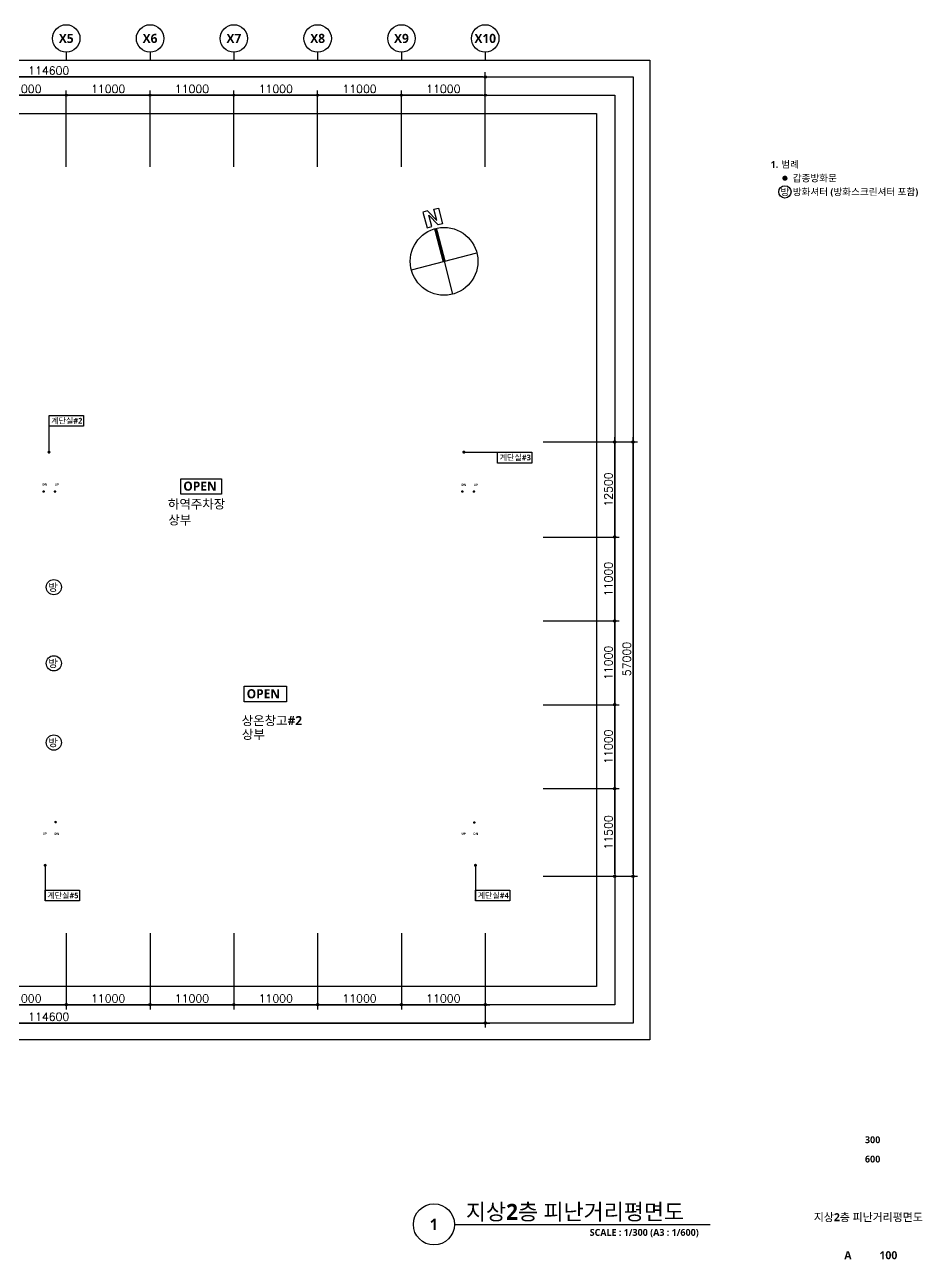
# Model space of a CAD drawing. Header units: millimetres. Extents: x 7833 to 190005487, y 7641 to 455456909.
# Drawn here: x 877925 to 995756, y 7641 to 169666 of the extents above; entities that cross this region are included whole.
import ezdxf
from ezdxf.enums import TextEntityAlignment as Align

# ---------------------------------------------------------------- set-up
doc = ezdxf.new("R2010")
doc.units = ezdxf.units.MM
doc.header["$LTSCALE"] = 200
doc.header["$MEASUREMENT"] = 0
doc.header["$PDSIZE"] = -10
doc.layers.get('0').update_dxf_attribs({"linetype": 'CONTINUOUS'})
doc.layers.get('Defpoints').update_dxf_attribs({"color": 153, "linetype": 'CONTINUOUS'})
for name, color, linetype in [('A-ANNO-TEXT2', 3, 'CONTINUOUS'), ('A-ANNO-TITL', 7, 'CONTINUOUS'), ('AA-XXXX-TXT1', 2, 'CONTINUOUS'), ('X-SEC-종$0$A-ST-AXIS-BUB', 7, 'CONTINUOUS')]:
    doc.layers.add(name, color=color, linetype=linetype)
doc.layers.add('Defpoint', color=161, linetype='CONTINUOUS', plot=False)
doc.styles.add('SH_대대리576', font='')
doc.styles.get("Standard").update_dxf_attribs({"font": 'SIMPLEX.shx'})
doc.styles.get('SH_대대리576').set_extended_font_data('NanumGothic', bold=True)
doc.dimstyles.new('SHP 600', dxfattribs={"dimscale": 300, "dimtxt": 3.5, "dimasz": 1, "dimexe": 2, "dimexo": 2, "dimgap": 1, "dimtad": 1, "dimdec": 0, "dimzin": 0, "dimdsep": 46, "dimtxsty": 'Standard', "dimblk": 'DIMDOT', "dimcen": 0.09, "dimclrt": 3, "dimadec": 0, "dimazin": 1, "dimtfac": 1, "dimtdec": 0, "dimtix": 1, "dimtmove": 2, "dimatfit": 0, "dimldrblk": 'DIMDOT', "dimfxl": 1, "dimtolj": 1, "dimtzin": 0, "dimarcsym": 0})

# ---------------------------------------------------------------- blocks, each defined once
blk = doc.blocks.new('DIMDOT')
at = {"color": 0}
blk.add_line((-2, 0), (2, 0), dxfattribs=at)
for radius in [0.5, 0.25]:
    blk.add_circle((0, 0), radius, dxfattribs=at)
blk = doc.blocks.new('*D1787')
at = {"color": 0, "lineweight": -2}
for p, q in [((823782, 151016), (823782, 163416)), ((938082, 162816), (824082, 162816)), ((938382, 151016), (938382, 163416))]:
    blk.add_line(p, q, dxfattribs=at)
at = {"layer": 'Defpoints', "color": 0}
for p in [(823782, 162816), (823782, 150416), (938382, 150416)]:
    blk.add_point(p, dxfattribs=at)
at = {"color": 0, "linetype": 'ByBlock', "lineweight": -2, "xscale": 300, "yscale": 300, "zscale": 300, "rotation": 180}
blk.add_blockref('DIMDOT', (823782, 162816), dxfattribs=at)
at = {"color": 0, "linetype": 'ByBlock', "lineweight": -2, "xscale": 300, "yscale": 300, "zscale": 300}
blk.add_blockref('DIMDOT', (938382, 162816), dxfattribs=at)
at = {"color": 3, "insert": (881082, 163642), "char_height": 1050, "attachment_point": 5}
blk.add_mtext('\\A1;114600', dxfattribs=at)
blk = doc.blocks.new('*D1791')
at = {"color": 0, "lineweight": -2}
for p, q in [((872382, 151016), (872382, 161016)), ((883082, 160416), (872682, 160416)), ((883382, 151016), (883382, 161016))]:
    blk.add_line(p, q, dxfattribs=at)
at = {"layer": 'Defpoints', "color": 0}
for p in [(872382, 160416), (872382, 150416), (883382, 150416)]:
    blk.add_point(p, dxfattribs=at)
at = {"color": 0, "linetype": 'ByBlock', "lineweight": -2, "xscale": 300, "yscale": 300, "zscale": 300, "rotation": 180}
blk.add_blockref('DIMDOT', (872382, 160416), dxfattribs=at)
at = {"color": 0, "linetype": 'ByBlock', "lineweight": -2, "xscale": 300, "yscale": 300, "zscale": 300}
blk.add_blockref('DIMDOT', (883382, 160416), dxfattribs=at)
at = {"color": 3, "insert": (877882, 161242), "char_height": 1050, "attachment_point": 5}
blk.add_mtext('\\A1;11000', dxfattribs=at)
blk = doc.blocks.new('*D1792')
at = {"color": 0, "lineweight": -2}
for p, q in [((883382, 151016), (883382, 161016)), ((894082, 160416), (883682, 160416)), ((894382, 151016), (894382, 161016))]:
    blk.add_line(p, q, dxfattribs=at)
at = {"layer": 'Defpoints', "color": 0}
for p in [(883382, 160416), (883382, 150416), (894382, 150416)]:
    blk.add_point(p, dxfattribs=at)
at = {"color": 0, "linetype": 'ByBlock', "lineweight": -2, "xscale": 300, "yscale": 300, "zscale": 300, "rotation": 180}
blk.add_blockref('DIMDOT', (883382, 160416), dxfattribs=at)
at = {"color": 0, "linetype": 'ByBlock', "lineweight": -2, "xscale": 300, "yscale": 300, "zscale": 300}
blk.add_blockref('DIMDOT', (894382, 160416), dxfattribs=at)
at = {"color": 3, "insert": (888882, 161242), "char_height": 1050, "attachment_point": 5}
blk.add_mtext('\\A1;11000', dxfattribs=at)
blk = doc.blocks.new('*D1793')
at = {"color": 0, "lineweight": -2}
for p, q in [((894382, 151016), (894382, 161016)), ((905082, 160416), (894682, 160416)), ((905382, 151016), (905382, 161016))]:
    blk.add_line(p, q, dxfattribs=at)
at = {"layer": 'Defpoints', "color": 0}
for p in [(894382, 160416), (894382, 150416), (905382, 150416)]:
    blk.add_point(p, dxfattribs=at)
at = {"color": 0, "linetype": 'ByBlock', "lineweight": -2, "xscale": 300, "yscale": 300, "zscale": 300, "rotation": 180}
blk.add_blockref('DIMDOT', (894382, 160416), dxfattribs=at)
at = {"color": 0, "linetype": 'ByBlock', "lineweight": -2, "xscale": 300, "yscale": 300, "zscale": 300}
blk.add_blockref('DIMDOT', (905382, 160416), dxfattribs=at)
at = {"color": 3, "insert": (899882, 161242), "char_height": 1050, "attachment_point": 5}
blk.add_mtext('\\A1;11000', dxfattribs=at)
blk = doc.blocks.new('*D1794')
at = {"color": 0, "lineweight": -2}
for p, q in [((905382, 151016), (905382, 161016)), ((916082, 160416), (905682, 160416)), ((916382, 151016), (916382, 161016))]:
    blk.add_line(p, q, dxfattribs=at)
at = {"layer": 'Defpoints', "color": 0}
for p in [(905382, 160416), (905382, 150416), (916382, 150416)]:
    blk.add_point(p, dxfattribs=at)
at = {"color": 0, "linetype": 'ByBlock', "lineweight": -2, "xscale": 300, "yscale": 300, "zscale": 300, "rotation": 180}
blk.add_blockref('DIMDOT', (905382, 160416), dxfattribs=at)
at = {"color": 0, "linetype": 'ByBlock', "lineweight": -2, "xscale": 300, "yscale": 300, "zscale": 300}
blk.add_blockref('DIMDOT', (916382, 160416), dxfattribs=at)
at = {"color": 3, "insert": (910882, 161242), "char_height": 1050, "attachment_point": 5}
blk.add_mtext('\\A1;11000', dxfattribs=at)
blk = doc.blocks.new('*D1795')
at = {"color": 0, "lineweight": -2}
for p, q in [((916382, 151016), (916382, 161016)), ((927082, 160416), (916682, 160416)), ((927382, 151016), (927382, 161016))]:
    blk.add_line(p, q, dxfattribs=at)
at = {"layer": 'Defpoints', "color": 0}
for p in [(916382, 160416), (916382, 150416), (927382, 150416)]:
    blk.add_point(p, dxfattribs=at)
at = {"color": 0, "linetype": 'ByBlock', "lineweight": -2, "xscale": 300, "yscale": 300, "zscale": 300, "rotation": 180}
blk.add_blockref('DIMDOT', (916382, 160416), dxfattribs=at)
at = {"color": 0, "linetype": 'ByBlock', "lineweight": -2, "xscale": 300, "yscale": 300, "zscale": 300}
blk.add_blockref('DIMDOT', (927382, 160416), dxfattribs=at)
at = {"color": 3, "insert": (921882, 161242), "char_height": 1050, "attachment_point": 5}
blk.add_mtext('\\A1;11000', dxfattribs=at)
blk = doc.blocks.new('*D1796')
at = {"color": 0, "lineweight": -2}
for p, q in [((927382, 151016), (927382, 161016)), ((938082, 160416), (927682, 160416)), ((938382, 151016), (938382, 161016))]:
    blk.add_line(p, q, dxfattribs=at)
at = {"layer": 'Defpoints', "color": 0}
for p in [(927382, 160416), (927382, 150416), (938382, 150416)]:
    blk.add_point(p, dxfattribs=at)
at = {"color": 0, "linetype": 'ByBlock', "lineweight": -2, "xscale": 300, "yscale": 300, "zscale": 300, "rotation": 180}
blk.add_blockref('DIMDOT', (927382, 160416), dxfattribs=at)
at = {"color": 0, "linetype": 'ByBlock', "lineweight": -2, "xscale": 300, "yscale": 300, "zscale": 300}
blk.add_blockref('DIMDOT', (938382, 160416), dxfattribs=at)
at = {"color": 3, "insert": (932882, 161242), "char_height": 1050, "attachment_point": 5}
blk.add_mtext('\\A1;11000', dxfattribs=at)
blk = doc.blocks.new('X-SEC-종$0$A-ST-AXIS-BUB-1')
at = {"layer": 'X-SEC-종$0$A-ST-AXIS-BUB'}
blk.add_line((0, 350), (0, 0), dxfattribs=at)
blk.add_circle((0, 950), 600, dxfattribs=at)
blk = doc.blocks.new('dr-sy-018-D-M')
for p, q in [((-1, 16.4), (-2.5, 16.4)), ((-2.5, 16.4), (-2.5, 11.4)), ((-1, 16.4), (1, 12.8)), ((1, 12.8), (1, 16.4)), ((1, 16.4), (2.5, 16.4)), ((2.5, 16.4), (2.5, 11.4)), ((-1, 15.09), (1.05, 11.4)), ((-1, 11.4), (-1, 15.09)), ((-2.5, 11.4), (-1, 11.4)), ((2.5, 11.4), (1.05, 11.4)), ((-10.5, 0), (10.5, 0)), ((0, 0), (0, -10.5))]:
    blk.add_line(p, q)
at = {"const_width": 1}
blk.add_lwpolyline([(0, 10.5), (0, 0)], dxfattribs=at)
blk.add_circle((0, 0), 10.5)
blk = doc.blocks.new('*D2010')
at = {"color": 0, "lineweight": -2}
for p, q in [((945982, 114916), (955982, 114916)), ((955382, 102716), (955382, 114616)), ((945982, 102416), (955982, 102416))]:
    blk.add_line(p, q, dxfattribs=at)
at = {"layer": 'Defpoints', "color": 0}
for p in [(945382, 114916), (955382, 114916), (945382, 102416)]:
    blk.add_point(p, dxfattribs=at)
at = {"color": 0, "linetype": 'ByBlock', "lineweight": -2, "xscale": 300, "yscale": 300, "zscale": 300}
for p, rotation in [((955382, 114916), 90), ((955382, 102416), 270)]:
    blk.add_blockref('DIMDOT', p, dxfattribs=dict(at, rotation=rotation))
at = {"color": 3, "insert": (954556, 108666), "char_height": 1050, "attachment_point": 5, "rotation": 90}
blk.add_mtext('\\A1;12500', dxfattribs=at)
blk = doc.blocks.new('*D2011')
at = {"color": 0, "lineweight": -2}
for p, q in [((945982, 102416), (955982, 102416)), ((955382, 91716), (955382, 102116)), ((945982, 91416), (955982, 91416))]:
    blk.add_line(p, q, dxfattribs=at)
at = {"layer": 'Defpoints', "color": 0}
for p in [(945382, 102416), (955382, 102416), (945382, 91416)]:
    blk.add_point(p, dxfattribs=at)
at = {"color": 0, "linetype": 'ByBlock', "lineweight": -2, "xscale": 300, "yscale": 300, "zscale": 300}
for p, rotation in [((955382, 102416), 90), ((955382, 91416), 270)]:
    blk.add_blockref('DIMDOT', p, dxfattribs=dict(at, rotation=rotation))
at = {"color": 3, "insert": (954556, 96916), "char_height": 1050, "attachment_point": 5, "rotation": 90}
blk.add_mtext('\\A1;11000', dxfattribs=at)
blk = doc.blocks.new('*D2012')
at = {"color": 0, "lineweight": -2}
for p, q in [((945982, 91416), (955982, 91416)), ((955382, 80716), (955382, 91116)), ((945982, 80416), (955982, 80416))]:
    blk.add_line(p, q, dxfattribs=at)
at = {"layer": 'Defpoints', "color": 0}
for p in [(945382, 91416), (955382, 91416), (945382, 80416)]:
    blk.add_point(p, dxfattribs=at)
at = {"color": 0, "linetype": 'ByBlock', "lineweight": -2, "xscale": 300, "yscale": 300, "zscale": 300}
for p, rotation in [((955382, 91416), 90), ((955382, 80416), 270)]:
    blk.add_blockref('DIMDOT', p, dxfattribs=dict(at, rotation=rotation))
at = {"color": 3, "insert": (954556, 85916), "char_height": 1050, "attachment_point": 5, "rotation": 90}
blk.add_mtext('\\A1;11000', dxfattribs=at)
blk = doc.blocks.new('*D2013')
at = {"color": 0, "lineweight": -2}
for p, q in [((945982, 80416), (955982, 80416)), ((955382, 69716), (955382, 80116)), ((945982, 69416), (955982, 69416))]:
    blk.add_line(p, q, dxfattribs=at)
at = {"layer": 'Defpoints', "color": 0}
for p in [(945382, 80416), (955382, 80416), (945382, 69416)]:
    blk.add_point(p, dxfattribs=at)
at = {"color": 0, "linetype": 'ByBlock', "lineweight": -2, "xscale": 300, "yscale": 300, "zscale": 300}
for p, rotation in [((955382, 80416), 90), ((955382, 69416), 270)]:
    blk.add_blockref('DIMDOT', p, dxfattribs=dict(at, rotation=rotation))
at = {"color": 3, "insert": (954556, 74916), "char_height": 1050, "attachment_point": 5, "rotation": 90}
blk.add_mtext('\\A1;11000', dxfattribs=at)
blk = doc.blocks.new('*D2014')
at = {"color": 0, "lineweight": -2}
for p, q in [((945982, 69416), (955982, 69416)), ((955382, 58216), (955382, 69116)), ((945982, 57916), (955982, 57916))]:
    blk.add_line(p, q, dxfattribs=at)
at = {"layer": 'Defpoints', "color": 0}
for p in [(945382, 69416), (955382, 69416), (945382, 57916)]:
    blk.add_point(p, dxfattribs=at)
at = {"color": 0, "linetype": 'ByBlock', "lineweight": -2, "xscale": 300, "yscale": 300, "zscale": 300}
for p, rotation in [((955382, 69416), 90), ((955382, 57916), 270)]:
    blk.add_blockref('DIMDOT', p, dxfattribs=dict(at, rotation=rotation))
at = {"color": 3, "insert": (954556, 63666), "char_height": 1050, "attachment_point": 5, "rotation": 90}
blk.add_mtext('\\A1;11500', dxfattribs=at)
blk = doc.blocks.new('*D2015')
at = {"color": 0, "lineweight": -2}
for p, q in [((945982, 114916), (958382, 114916)), ((957782, 58216), (957782, 114616)), ((945982, 57916), (958382, 57916))]:
    blk.add_line(p, q, dxfattribs=at)
at = {"layer": 'Defpoints', "color": 0}
for p in [(945382, 114916), (957782, 114916), (945382, 57916)]:
    blk.add_point(p, dxfattribs=at)
at = {"color": 0, "linetype": 'ByBlock', "lineweight": -2, "xscale": 300, "yscale": 300, "zscale": 300}
for p, rotation in [((957782, 114916), 90), ((957782, 57916), 270)]:
    blk.add_blockref('DIMDOT', p, dxfattribs=dict(at, rotation=rotation))
at = {"color": 3, "insert": (956956, 86416), "char_height": 1050, "attachment_point": 5, "rotation": 90}
blk.add_mtext('\\A1;57000', dxfattribs=at)
blk = doc.blocks.new('*D2016')
at = {"color": 0, "lineweight": -2}
for p, q in [((927382, 50445), (927382, 40445)), ((938382, 50445), (938382, 40445)), ((927682, 41045), (938082, 41045))]:
    blk.add_line(p, q, dxfattribs=at)
at = {"layer": 'Defpoints', "color": 0}
for p in [(927382, 51045), (938382, 51045), (938382, 41045)]:
    blk.add_point(p, dxfattribs=at)
at = {"color": 0, "linetype": 'ByBlock', "lineweight": -2, "xscale": 300, "yscale": 300, "zscale": 300, "rotation": 180}
blk.add_blockref('DIMDOT', (927382, 41045), dxfattribs=at)
at = {"color": 0, "linetype": 'ByBlock', "lineweight": -2, "xscale": 300, "yscale": 300, "zscale": 300}
blk.add_blockref('DIMDOT', (938382, 41045), dxfattribs=at)
at = {"color": 3, "insert": (932882, 41871), "char_height": 1050, "attachment_point": 5}
blk.add_mtext('\\A1;11000', dxfattribs=at)
blk = doc.blocks.new('*D2017')
at = {"color": 0, "lineweight": -2}
for p, q in [((916382, 50445), (916382, 40445)), ((927382, 50445), (927382, 40445)), ((916682, 41045), (927082, 41045))]:
    blk.add_line(p, q, dxfattribs=at)
at = {"layer": 'Defpoints', "color": 0}
for p in [(916382, 51045), (927382, 51045), (927382, 41045)]:
    blk.add_point(p, dxfattribs=at)
at = {"color": 0, "linetype": 'ByBlock', "lineweight": -2, "xscale": 300, "yscale": 300, "zscale": 300, "rotation": 180}
blk.add_blockref('DIMDOT', (916382, 41045), dxfattribs=at)
at = {"color": 0, "linetype": 'ByBlock', "lineweight": -2, "xscale": 300, "yscale": 300, "zscale": 300}
blk.add_blockref('DIMDOT', (927382, 41045), dxfattribs=at)
at = {"color": 3, "insert": (921882, 41871), "char_height": 1050, "attachment_point": 5}
blk.add_mtext('\\A1;11000', dxfattribs=at)
blk = doc.blocks.new('*D2018')
at = {"color": 0, "lineweight": -2}
for p, q in [((905382, 50445), (905382, 40445)), ((916382, 50445), (916382, 40445)), ((905682, 41045), (916082, 41045))]:
    blk.add_line(p, q, dxfattribs=at)
at = {"layer": 'Defpoints', "color": 0}
for p in [(905382, 51045), (916382, 51045), (916382, 41045)]:
    blk.add_point(p, dxfattribs=at)
at = {"color": 0, "linetype": 'ByBlock', "lineweight": -2, "xscale": 300, "yscale": 300, "zscale": 300, "rotation": 180}
blk.add_blockref('DIMDOT', (905382, 41045), dxfattribs=at)
at = {"color": 0, "linetype": 'ByBlock', "lineweight": -2, "xscale": 300, "yscale": 300, "zscale": 300}
blk.add_blockref('DIMDOT', (916382, 41045), dxfattribs=at)
at = {"color": 3, "insert": (910882, 41871), "char_height": 1050, "attachment_point": 5}
blk.add_mtext('\\A1;11000', dxfattribs=at)
blk = doc.blocks.new('*D2019')
at = {"color": 0, "lineweight": -2}
for p, q in [((894382, 50445), (894382, 40445)), ((905382, 50445), (905382, 40445)), ((894682, 41045), (905082, 41045))]:
    blk.add_line(p, q, dxfattribs=at)
at = {"layer": 'Defpoints', "color": 0}
for p in [(894382, 51045), (905382, 51045), (905382, 41045)]:
    blk.add_point(p, dxfattribs=at)
at = {"color": 0, "linetype": 'ByBlock', "lineweight": -2, "xscale": 300, "yscale": 300, "zscale": 300, "rotation": 180}
blk.add_blockref('DIMDOT', (894382, 41045), dxfattribs=at)
at = {"color": 0, "linetype": 'ByBlock', "lineweight": -2, "xscale": 300, "yscale": 300, "zscale": 300}
blk.add_blockref('DIMDOT', (905382, 41045), dxfattribs=at)
at = {"color": 3, "insert": (899882, 41871), "char_height": 1050, "attachment_point": 5}
blk.add_mtext('\\A1;11000', dxfattribs=at)
blk = doc.blocks.new('*D2020')
at = {"color": 0, "lineweight": -2}
for p, q in [((883382, 50445), (883382, 40445)), ((894382, 50445), (894382, 40445)), ((883682, 41045), (894082, 41045))]:
    blk.add_line(p, q, dxfattribs=at)
at = {"layer": 'Defpoints', "color": 0}
for p in [(883382, 51045), (894382, 51045), (894382, 41045)]:
    blk.add_point(p, dxfattribs=at)
at = {"color": 0, "linetype": 'ByBlock', "lineweight": -2, "xscale": 300, "yscale": 300, "zscale": 300, "rotation": 180}
blk.add_blockref('DIMDOT', (883382, 41045), dxfattribs=at)
at = {"color": 0, "linetype": 'ByBlock', "lineweight": -2, "xscale": 300, "yscale": 300, "zscale": 300}
blk.add_blockref('DIMDOT', (894382, 41045), dxfattribs=at)
at = {"color": 3, "insert": (888882, 41871), "char_height": 1050, "attachment_point": 5}
blk.add_mtext('\\A1;11000', dxfattribs=at)
blk = doc.blocks.new('*D2021')
at = {"color": 0, "lineweight": -2}
for p, q in [((872382, 50445), (872382, 40445)), ((883382, 50445), (883382, 40445)), ((872682, 41045), (883082, 41045))]:
    blk.add_line(p, q, dxfattribs=at)
at = {"layer": 'Defpoints', "color": 0}
for p in [(872382, 51045), (883382, 51045), (883382, 41045)]:
    blk.add_point(p, dxfattribs=at)
at = {"color": 0, "linetype": 'ByBlock', "lineweight": -2, "xscale": 300, "yscale": 300, "zscale": 300, "rotation": 180}
blk.add_blockref('DIMDOT', (872382, 41045), dxfattribs=at)
at = {"color": 0, "linetype": 'ByBlock', "lineweight": -2, "xscale": 300, "yscale": 300, "zscale": 300}
blk.add_blockref('DIMDOT', (883382, 41045), dxfattribs=at)
at = {"color": 3, "insert": (877882, 41871), "char_height": 1050, "attachment_point": 5}
blk.add_mtext('\\A1;11000', dxfattribs=at)
blk = doc.blocks.new('*D2029')
at = {"color": 0, "lineweight": -2}
for p, q in [((823782, 50445), (823782, 38045)), ((938382, 50445), (938382, 38045)), ((824082, 38645), (938082, 38645))]:
    blk.add_line(p, q, dxfattribs=at)
at = {"layer": 'Defpoints', "color": 0}
for p in [(823782, 51045), (938382, 51045), (938382, 38645)]:
    blk.add_point(p, dxfattribs=at)
at = {"color": 0, "linetype": 'ByBlock', "lineweight": -2, "xscale": 300, "yscale": 300, "zscale": 300, "rotation": 180}
blk.add_blockref('DIMDOT', (823782, 38645), dxfattribs=at)
at = {"color": 0, "linetype": 'ByBlock', "lineweight": -2, "xscale": 300, "yscale": 300, "zscale": 300}
blk.add_blockref('DIMDOT', (938382, 38645), dxfattribs=at)
at = {"color": 3, "insert": (881082, 39471), "char_height": 1050, "attachment_point": 5}
blk.add_mtext('\\A1;114600', dxfattribs=at)
blk = doc.blocks.new('*U1364')
at = {"layer": 'A-ANNO-TITL'}
blk.add_line((0, 0), (5595, 0), dxfattribs=at)
blk.add_circle((-450, 0), 450, dxfattribs=at)
at = {"layer": 'AA-XXXX-TXT1', "style": 'SH_대대리576'}
blk.add_attdef('DWG.TITLE', (250, 100), '', height=350, dxfattribs=at)
at = {"layer": 'AA-XXXX-TXT1', "color": 7, "style": 'SH_대대리576'}
blk.add_attdef('NO1', text='', height=300, dxfattribs=at).set_placement((-450, 0), align=Align.MIDDLE)
at = {"layer": 'AA-XXXX-TXT1', "style": 'SH_대대리576'}
blk.add_attdef('SCALE', text='', height=150, dxfattribs=at).set_placement((5345, -100), align=Align.TOP_RIGHT)

msp = doc.modelspace()

# ---------------------------------------------------------------- linework, layer by layer
at = {"color": 12}
for points, const_width in [([(977555.4, 149516.2, 1), (977892.9, 149516.2, 1)], 337.5), ([(881896.5, 65017, 1), (882065.3, 65017, 1)], 168.8), ([(936859.9, 64963.4, 1), (937028.6, 64963.4, 1)], 168.8)]:
    msp.add_lwpolyline(points, format="xyb", close=True, dxfattribs=dict(at, const_width=const_width))
at = {"elevation": 103000}
for points in [[(881116.8, 118395.3), (885626.8, 118395.3), (885626.8, 116965.3), (881116.8, 116965.3)], [(939992.8, 113570.3), (944502.8, 113570.3), (944502.8, 112140.3), (939992.8, 112140.3)], [(898430, 110087.4), (903766.9, 110087.4), (903766.9, 108069.2), (898430, 108069.2)], [(906748.7, 82837.1), (912304.4, 82837.1), (912304.4, 80818.9), (906748.7, 80818.9)], [(880612.8, 56100.3), (885122.8, 56100.3), (885122.8, 54670.3), (880612.8, 54670.3)], [(937097.8, 56100.3), (941607.8, 56100.3), (941607.8, 54670.3), (937097.8, 54670.3)]]:
    msp.add_lwpolyline(points, close=True, dxfattribs=at)
for points in [[(881116.8, 113570.3), (881116.8, 116965.3)], [(935576.8, 113570.3), (939992.8, 113570.3)], [(880612.8, 59345.3), (880612.8, 54670.3)], [(937097.8, 59345.3), (937097.8, 54670.3)]]:
    msp.add_lwpolyline(points, dxfattribs=at)
at = {"const_width": 200, "elevation": 103000}
for points in [[(881016.8, 113570.3, 1), (881216.8, 113570.3, 1)], [(935476.8, 113570.3, 1), (935676.8, 113570.3, 1)], [(880512.8, 59345.3, 1), (880712.8, 59345.3, 1)], [(936997.8, 59345.3, 1), (937197.8, 59345.3, 1)]]:
    msp.add_lwpolyline(points, format="xyb", close=True, dxfattribs=at)
at = {"color": 12, "const_width": 168.8, "elevation": 103000}
for points in [[(880328.6, 108398.8, 1), (880497.4, 108398.8, 1)], [(881816.8, 108398.8, 1), (881985.6, 108398.8, 1)], [(935294.5, 108398.8, 1), (935463.3, 108398.8, 1)], [(936811.2, 108398.8, 1), (936980, 108398.8, 1)]]:
    msp.add_lwpolyline(points, format="xyb", close=True, dxfattribs=at)
for centre, radius in [((977724.1, 147730.5), 810), ((881749.8, 95846.1, 103000), 1000), ((881749.8, 85854.8, 103000), 1000), ((881749.8, 75457.9, 103000), 1000)]:
    msp.add_circle(centre, radius)
at = {"layer": 'Defpoint', "elevation": 103000}
for points in [[(959981.8, 36444.9), (788781.8, 36444.9), (788781.8, 165016.3), (959981.8, 165016.3)], [(957781.8, 38644.9), (790981.8, 38644.9), (790981.8, 162816.3), (957781.8, 162816.3)], [(955381.8, 41044.9), (793381.8, 41044.9), (793381.8, 160416.3), (955381.8, 160416.3)], [(952981.8, 43444.9), (795781.8, 43444.9), (795781.8, 158016.3), (952981.8, 158016.3)]]:
    msp.add_lwpolyline(points, close=True, dxfattribs=at)

# ---------------------------------------------------------------- block references
at = {"xscale": 423.3600000000444, "yscale": 423.3600000000444, "zscale": 423.3600000000444, "rotation": 14.62512501076412}
msp.add_blockref('dr-sy-018-D-M', (932982.9, 138611.2, 103000), dxfattribs=at)
ref = msp.add_blockref('*U1364', (934344, 12220.4), dxfattribs=dict(xscale=6, yscale=6, zscale=6))
ref.add_attrib('SCALE', 'SCALE : 1/300 (A3 : 1/600)', dxfattribs={"layer": 'A-ANNO-TITL', "height": 900, "style": 'SH_대대리576'}).set_placement((966411.8, 11620.4), align=Align.TOP_RIGHT)
ref.add_attrib('DWG.TITLE', '지상2층 피난거리평면도', (935844, 12820.4), dxfattribs={"layer": 'A-ANNO-TITL', "height": 2100, "style": 'SH_대대리576'})
ref.add_attrib('NO1', '1', dxfattribs={"layer": 'A-ANNO-TITL', "color": 7, "height": 1500, "style": 'SH_대대리576'}).set_placement((931644, 12220.4), align=Align.MIDDLE)
at = {"layer": 'X-SEC-종$0$A-ST-AXIS-BUB', "xscale": 3, "yscale": 3, "zscale": 3}
for p in [(883381.8, 165016.3, 103000), (894381.8, 165016.3, 103000), (905381.8, 165016.3, 103000), (916381.8, 165016.3, 103000), (927381.8, 165016.3, 103000), (938381.8, 165016.3, 103000)]:
    msp.add_blockref('X-SEC-종$0$A-ST-AXIS-BUB-1', p, dxfattribs=at)

# ---------------------------------------------------------------- texts
at = {"layer": 'A-ANNO-TEXT2', "style": 'SH_대대리576'}
for s, height, p in [('계단실#2', 750, (881405.7, 117315.1, 103000)), ('계단실#3', 750, (940281.6, 112490.1, 103000)), ('DN', 300, (880264.5, 109190.9, 103000)), ('UP', 300, (881868.6, 109160.4, 103000)), ('OPEN', 1200, (898747.7, 108506.5, 103000)), ('DN', 300, (935269.5, 109146.3, 103000)), ('UP', 300, (936873.6, 109115.7, 103000)), ('하역주차장', 1200, (896724.7, 106165.6, 103000)), ('상부', 1200, (896780.2, 104069.7, 103000)), ('방', 1000, (881030.1, 95337.6, 103000)), ('방', 1000, (881030.1, 85346.3, 103000)), ('OPEN', 1200, (907066.3, 81256.3, 103000)), ('상온창고#2', 1200, (906410.9, 77741.2, 103000)), ('상부', 1200, (906435.3, 75926.7, 103000)), ('방', 1000, (881030.1, 74949.4, 103000)), ('UP', 300, (880288, 63353.9, 103000)), ('DN', 300, (881846.1, 63345.9, 103000)), ('UP', 300, (935271.7, 63347.4, 103000)), ('DN', 300, (936829.8, 63339.4, 103000)), ('계단실#5', 750, (880901.6, 55020.1, 103000)), ('계단실#4', 750, (937386.6, 55020.1, 103000))]:
    msp.add_text(s, height=height, dxfattribs=at).set_placement(p)
at = {"layer": 'A-ANNO-TITL', "style": 'SH_대대리576'}
msp.add_text('1.', height=900, dxfattribs=at).set_placement((976349, 151330.5), align=Align.MIDDLE_CENTER)
for s, p in [('범례', (977249, 151330.5)), ('갑종방화문 ', (978749, 149530.5)), ('방화셔터 (방화스크린셔터 포함)', (978749, 147730.5))]:
    msp.add_text(s, height=900, dxfattribs=at).set_placement(p, align=Align.MIDDLE_LEFT)
for s, height, p in [('방', 900, (977724.1, 147730.5)), ('300', 900, (989235.5, 23333.4)), ('600', 900, (989235.5, 20800.2)), ('지상2층 피난거리평면도', 1050, (988670.3, 13191.8)), ('A', 1050, (985987.6, 8181.3)), ('100', 1050, (991300.8, 8181.3))]:
    msp.add_text(s, height=height, dxfattribs=at).set_placement(p, align=Align.MIDDLE)
at = {"layer": 'X-SEC-종$0$A-ST-AXIS-BUB', "style": 'SH_대대리576'}
for s, p in [('X5', (883381.8, 167866.3, 103000)), ('X6', (894381.8, 167866.3, 103000)), ('X7', (905381.8, 167866.3, 103000)), ('X8', (916381.8, 167866.3, 103000)), ('X9', (927381.8, 167866.3, 103000)), ('X10', (938381.8, 167866.3, 103000))]:
    msp.add_text(s, height=1200, dxfattribs=at).set_placement(p, align=Align.MIDDLE_CENTER)

# ---------------------------------------------------------------- dimensions: what is measured, and where the dimension line sits
for base, p1, p2, picture, middle in [((823781.8, 162816.3, 103000), (938381.8, 150416.3, 103000), (823781.8, 150416.3, 103000), '*D1787', (881081.8, 163642, 103000)), ((872381.8, 160416.3, 103000), (883381.8, 150416.3, 103000), (872381.8, 150416.3, 103000), '*D1791', (877881.8, 161242, 103000)), ((883381.8, 160416.3, 103000), (894381.8, 150416.3, 103000), (883381.8, 150416.3, 103000), '*D1792', (888881.8, 161242, 103000)), ((894381.8, 160416.3, 103000), (905381.8, 150416.3, 103000), (894381.8, 150416.3, 103000), '*D1793', (899881.8, 161242, 103000)), ((905381.8, 160416.3, 103000), (916381.8, 150416.3, 103000), (905381.8, 150416.3, 103000), '*D1794', (910881.8, 161242, 103000)), ((916381.8, 160416.3, 103000), (927381.8, 150416.3, 103000), (916381.8, 150416.3, 103000), '*D1795', (921881.8, 161242, 103000)), ((927381.8, 160416.3, 103000), (938381.8, 150416.3, 103000), (927381.8, 150416.3, 103000), '*D1796', (932881.8, 161242, 103000))]:
    dim = msp.add_linear_dim(base=base, p1=p1, p2=p2, dimstyle='SHP 600')
    dim.commit()
    dim.dimension.update_dxf_attribs({"geometry": picture, "text_midpoint": middle})
for base, p1, p2, angle, picture, middle in [((955381.8, 114916.3, 103000), (945381.8, 102416.3, 103000), (945381.8, 114916.3, 103000), 270, '*D2010', (954556.1, 108666.3, 103000)), ((957781.8, 114916.3, 103000), (945381.8, 57916.3, 103000), (945381.8, 114916.3, 103000), 270, '*D2015', (956956.1, 86416.3, 103000)), ((955381.8, 102416.3, 103000), (945381.8, 91416.3, 103000), (945381.8, 102416.3, 103000), 270, '*D2011', (954556.1, 96916.3, 103000)), ((955381.8, 91416.3, 103000), (945381.8, 80416.3, 103000), (945381.8, 91416.3, 103000), 270, '*D2012', (954556.1, 85916.3, 103000)), ((955381.8, 80416.3, 103000), (945381.8, 69416.3, 103000), (945381.8, 80416.3, 103000), 270, '*D2013', (954556.1, 74916.3, 103000)), ((955381.8, 69416.3, 103000), (945381.8, 57916.3, 103000), (945381.8, 69416.3, 103000), 270, '*D2014', (954556.1, 63666.3, 103000)), ((938381.8, 38644.9, 103000), (823781.8, 51044.9, 103000), (938381.8, 51044.9, 103000), 180, '*D2029', (881081.8, 39470.6, 103000)), ((883381.8, 41044.9, 103000), (872381.8, 51044.9, 103000), (883381.8, 51044.9, 103000), 180, '*D2021', (877881.8, 41870.6, 103000)), ((894381.8, 41044.9, 103000), (883381.8, 51044.9, 103000), (894381.8, 51044.9, 103000), 180, '*D2020', (888881.8, 41870.6, 103000)), ((905381.8, 41044.9, 103000), (894381.8, 51044.9, 103000), (905381.8, 51044.9, 103000), 180, '*D2019', (899881.8, 41870.6, 103000)), ((916381.8, 41044.9, 103000), (905381.8, 51044.9, 103000), (916381.8, 51044.9, 103000), 180, '*D2018', (910881.8, 41870.6, 103000)), ((927381.8, 41044.9, 103000), (916381.8, 51044.9, 103000), (927381.8, 51044.9, 103000), 180, '*D2017', (921881.8, 41870.6, 103000)), ((938381.8, 41044.9, 103000), (927381.8, 51044.9, 103000), (938381.8, 51044.9, 103000), 180, '*D2016', (932881.8, 41870.6, 103000))]:
    dim = msp.add_linear_dim(base=base, p1=p1, p2=p2, angle=angle, dimstyle='SHP 600')
    dim.commit()
    dim.dimension.update_dxf_attribs({"geometry": picture, "text_midpoint": middle})

doc.saveas('drawing.dxf')
